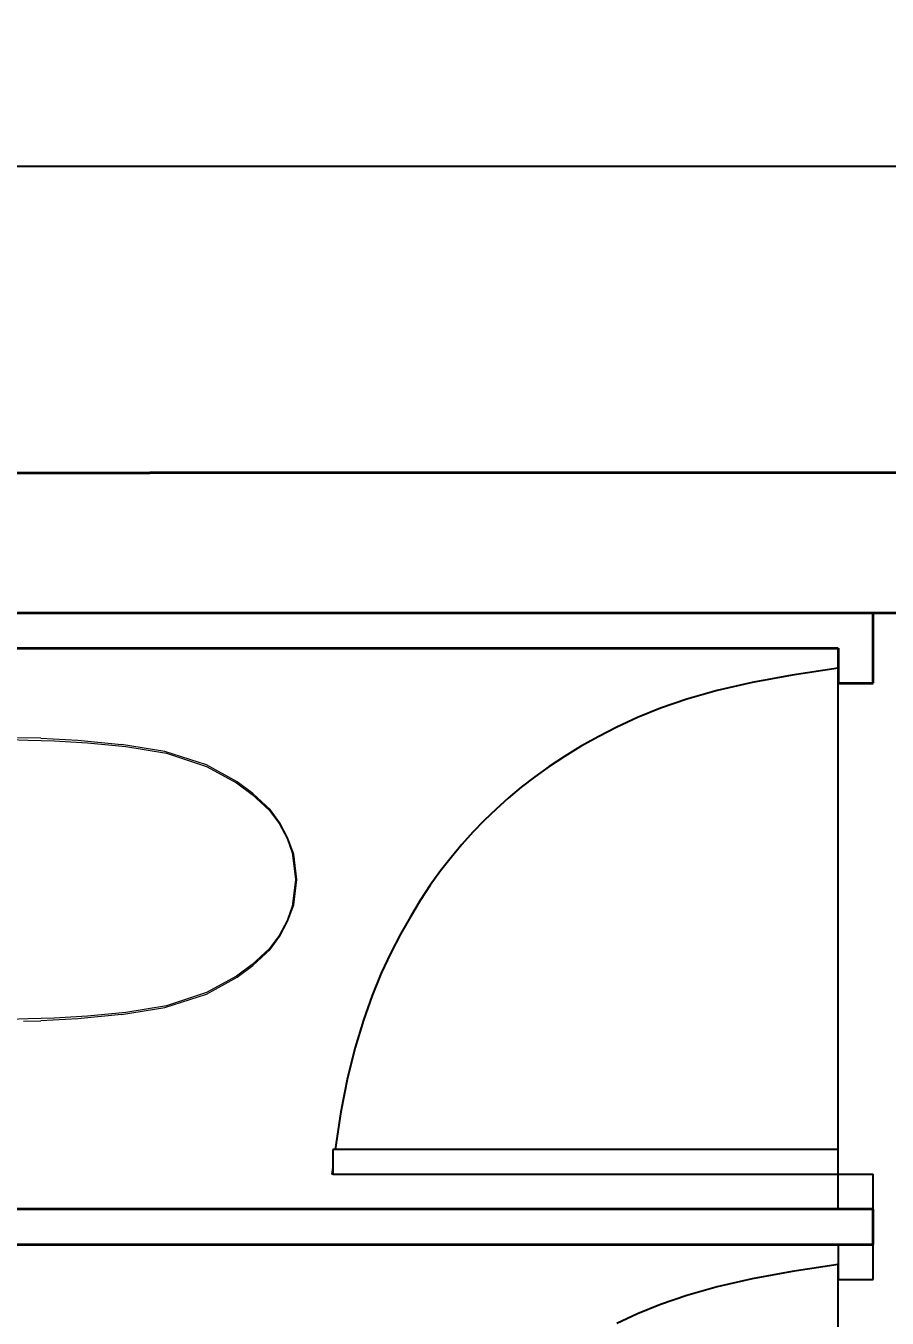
# Model space of a CAD drawing. Header units: millimetres. Extents: x 6923 to 14208, y 3430 to 4414.
# Drawn here: x 13077.8 to 13133.1, y 4245.1 to 4328 of the extents above; entities that cross this region are included whole.
import ezdxf

# ---------------------------------------------------------------- set-up
doc = ezdxf.new("R2010")
doc.units = ezdxf.units.MM
doc.layers.get('Defpoints').update_dxf_attribs({"color": 250})
for name, color, linetype, lineweight in [('dimension', 6, 'Continuous', 15), ('door', 104, 'Continuous', 25), ('Furniture', 252, 'Continuous', 0), ('wall', 160, 'Continuous', 35)]:
    doc.layers.add(name, color=color, linetype=linetype, lineweight=lineweight)
doc.layers.add('SectionCutEdges', color=7, linetype='Continuous')
doc.styles.get("Standard").update_dxf_attribs({"font": 'arial.ttf'})
doc.dimstyles.new('1 to 8', dxfattribs={"dimscale": 96, "dimtxt": 0.09375, "dimasz": 0.09375, "dimexe": 0.09375, "dimexo": 0.09375, "dimgap": 0.015625, "dimtad": 0, "dimtih": 1, "dimtoh": 1, "dimdec": 0, "dimrnd": 0.09375, "dimzin": 3, "dimdsep": 46, "dimlunit": 4, "dimtxsty": 'Standard', "dimcen": 0.09375, "dimadec": 0, "dimazin": 0, "dimtfac": 1, "dimtdec": 0, "dimtofl": 0, "dimtmove": 0, "dimatfit": 3, "dimfxl": 0.09375, "dimfxlon": 1, "dimtolj": 1, "dimtzin": 0, "dimarcsym": 0})

# ---------------------------------------------------------------- blocks, each defined once
blk = doc.blocks.new('*D85')
at = {"layer": 'Defpoints', "color": 0, "transparency": 16777216}
for p in [(13244.803, 4319.027), (13244.803, 4290.328), (13064.641, 4288.076)]:
    blk.add_point(p, dxfattribs=at)
at = {"layer": 'dimension', "color": 0, "lineweight": -2, "transparency": 16777216}
for p, q in [((13064.641, 4310.027), (13064.641, 4328.027)), ((13244.803, 4310.027), (13244.803, 4328.027)), ((13073.641, 4319.027), (13138.187, 4319.027)), ((13235.803, 4319.027), (13171.257, 4319.027))]:
    blk.add_line(p, q, dxfattribs=at)
at = {"layer": 'dimension', "color": 0, "transparency": 16777216}
for points in [[(13073.641, 4320.527), (13073.641, 4317.527), (13064.641, 4319.027)], [(13235.803, 4320.527), (13235.803, 4317.527), (13244.803, 4319.027)]]:
    blk.add_solid(points, dxfattribs=at)
at = {"layer": 'dimension', "color": 0, "transparency": 16777216, "insert": (13154.722, 4319.027), "char_height": 9, "attachment_point": 5}
blk.add_mtext('\\A1;15\'-0"', dxfattribs=at)

msp = doc.modelspace()

# ---------------------------------------------------------------- linework, layer by layer
at = {"layer": 'door'}
for p, q in [((13129.95, 4254.295), (13129.95, 4286.782)), ((13097.52, 4255.872), (13097.52, 4254.295)), ((13129.95, 4255.872), (13097.52, 4255.872)), ((13097.52, 4254.733), (13097.463, 4254.295)), ((13097.52, 4254.295), (13097.463, 4254.295)), ((13097.52, 4254.295), (13129.95, 4254.295)), ((13129.95, 4254.295), (13132.202, 4254.295)), ((13129.95, 4252.043), (13129.95, 4254.295)), ((13132.202, 4252.043), (13132.202, 4254.295)), ((13129.95, 4249.791), (13129.95, 4247.539)), ((13132.202, 4247.539), (13132.202, 4249.791)), ((13129.95, 4216.011), (13129.95, 4248.498)), ((13129.95, 4247.539), (13132.202, 4247.539))]:
    msp.add_line(p, q, dxfattribs=at)
for points in [[(13129.95, 4286.782), (13127, 4286.344), (13124.428, 4285.862), (13122.192, 4285.344), (13120.249, 4284.793), (13118.555, 4284.216), (13117.068, 4283.618), (13115.745, 4283.004), (13114.544, 4282.381), (13113.427, 4281.751), (13112.382, 4281.114), (13111.401, 4280.468), (13110.479, 4279.81), (13109.609, 4279.137), (13108.783, 4278.447), (13107.995, 4277.737), (13107.239, 4277.006), (13106.507, 4276.249), (13105.798, 4275.462), (13105.108, 4274.636), (13104.435, 4273.765), (13103.777, 4272.844), (13103.131, 4271.863), (13102.494, 4270.818), (13101.864, 4269.701), (13101.241, 4268.503), (13100.63, 4267.202), (13100.04, 4265.773), (13099.478, 4264.193), (13098.952, 4262.437), (13098.47, 4260.482), (13098.04, 4258.301), (13097.67, 4255.872)], [(13129.95, 4248.498), (13127, 4248.059), (13124.428, 4247.578), (13122.192, 4247.059), (13120.249, 4246.509), (13118.555, 4245.932), (13117.068, 4245.333), (13115.745, 4244.72)]]:
    msp.add_lwpolyline(points, dxfattribs=at)
at = {"layer": 'Furniture'}
for p, q in [((13078.779, 4282.282), (13077.278, 4282.316)), ((13078.779, 4282.282), (13081.147, 4282.154)), ((13076.749, 4282.202), (13077.97, 4282.159)), ((13077.97, 4282.159), (13079.635, 4282.118)), ((13079.635, 4282.118), (13081.779, 4282.001)), ((13081.147, 4282.154), (13083.947, 4281.878)), ((13081.779, 4282.001), (13084.234, 4281.748)), ((13086.744, 4281.437), (13083.947, 4281.878)), ((13084.234, 4281.748), (13086.834, 4281.321)), ((13089.418, 4280.58), (13086.744, 4281.437)), ((13086.834, 4281.321), (13089.413, 4280.48)), ((13089.413, 4280.48), (13091.337, 4279.417)), ((13091.379, 4279.492), (13089.418, 4280.58)), ((13091.337, 4279.417), (13092.351, 4278.673)), ((13092.384, 4278.748), (13091.379, 4279.492)), ((13092.351, 4278.673), (13093.44, 4277.661)), ((13093.492, 4277.706), (13092.384, 4278.748)), ((13093.44, 4277.661), (13094.073, 4276.806)), ((13094.119, 4276.857), (13093.492, 4277.706)), ((13094.073, 4276.806), (13094.577, 4275.856)), ((13094.639, 4275.876), (13094.119, 4276.857)), ((13094.577, 4275.856), (13094.909, 4274.922)), ((13094.973, 4274.945), (13094.639, 4275.876)), ((13094.909, 4274.922), (13095.113, 4273.217)), ((13094.973, 4274.945), (13094.987, 4274.841)), ((13094.987, 4274.841), (13095.197, 4273.217)), ((13095.113, 4273.217), (13094.909, 4271.513)), ((13095.197, 4273.217), (13094.987, 4271.594)), ((13094.909, 4271.513), (13094.577, 4270.579)), ((13094.639, 4270.559), (13094.973, 4271.49)), ((13094.987, 4271.594), (13094.973, 4271.49)), ((13094.577, 4270.579), (13094.073, 4269.629)), ((13094.119, 4269.578), (13094.639, 4270.559)), ((13094.073, 4269.629), (13093.44, 4268.774)), ((13093.492, 4268.729), (13094.119, 4269.578)), ((13093.44, 4268.774), (13092.351, 4267.762)), ((13092.384, 4267.687), (13093.492, 4268.729)), ((13092.351, 4267.762), (13091.337, 4267.018)), ((13091.379, 4266.943), (13092.384, 4267.687)), ((13091.337, 4267.018), (13089.413, 4265.955)), ((13089.418, 4265.855), (13091.379, 4266.943)), ((13086.744, 4264.998), (13089.418, 4265.855)), ((13089.413, 4265.955), (13086.834, 4265.114)), ((13083.947, 4264.557), (13086.744, 4264.998)), ((13086.834, 4265.114), (13084.234, 4264.687)), ((13077.97, 4264.276), (13076.749, 4264.233)), ((13077.655, 4264.128), (13078.779, 4264.153)), ((13079.635, 4264.317), (13077.97, 4264.276)), ((13081.147, 4264.281), (13078.779, 4264.153)), ((13081.779, 4264.434), (13079.635, 4264.317)), ((13083.947, 4264.557), (13081.147, 4264.281)), ((13084.234, 4264.687), (13081.779, 4264.434))]:
    msp.add_line(p, q, dxfattribs=at)
at = {"layer": 'SectionCutEdges'}
msp.add_line((13129.95, 4254.295), (13129.95, 4255.872), dxfattribs=at)
at = {"layer": 'wall'}
for p, q in [((13075.706, 4299.328), (13085.771, 4299.328)), ((13075.706, 4299.328), (13085.771, 4299.328)), ((13132.202, 4290.328), (13064.641, 4290.328)), ((13132.202, 4285.824), (13132.202, 4290.328)), ((13064.641, 4288.076), (13129.95, 4288.076)), ((13129.95, 4288.076), (13129.95, 4285.824)), ((13129.95, 4285.824), (13132.202, 4285.824)), ((13078.547, 4252.043), (13064.641, 4252.043)), ((13078.634, 4252.043), (13078.547, 4252.043)), ((13078.882, 4252.043), (13078.634, 4252.043)), ((13079.253, 4252.043), (13078.882, 4252.043)), ((13079.691, 4252.043), (13079.253, 4252.043)), ((13080.129, 4252.043), (13079.691, 4252.043)), ((13080.5, 4252.043), (13080.129, 4252.043)), ((13080.748, 4252.043), (13080.5, 4252.043)), ((13080.835, 4252.043), (13080.748, 4252.043)), ((13086.555, 4252.043), (13080.835, 4252.043)), ((13086.642, 4252.043), (13086.555, 4252.043)), ((13086.89, 4252.043), (13086.642, 4252.043)), ((13087.262, 4252.043), (13086.89, 4252.043)), ((13087.699, 4252.043), (13087.262, 4252.043)), ((13088.137, 4252.043), (13087.699, 4252.043)), ((13088.508, 4252.043), (13088.137, 4252.043)), ((13088.756, 4252.043), (13088.508, 4252.043)), ((13088.843, 4252.043), (13088.756, 4252.043)), ((13129.95, 4252.043), (13088.843, 4252.043)), ((13132.202, 4252.043), (13129.95, 4252.043)), ((13132.202, 4249.791), (13132.202, 4252.043)), ((13064.641, 4249.791), (13129.95, 4249.791)), ((13129.95, 4249.791), (13132.202, 4249.791))]:
    msp.add_line(p, q, dxfattribs=at)
for points in [[(14056.58, 3669.407), (14056.58, 4299.328), (13085.771, 4299.328)], [(13484.803, 4290.328), (13085.771, 4290.328)], [(14047.58, 4007.328), (14047.58, 4290.328), (13085.771, 4290.328)]]:
    msp.add_lwpolyline(points, dxfattribs=at)

# ---------------------------------------------------------------- dimensions: what is measured, and where the dimension line sits
at = {"layer": 'dimension', "color": 219, "true_color": 0x642165}
dim = msp.add_linear_dim(base=(13244.803, 4319.027), p1=(13064.641, 4288.076), p2=(13244.803, 4290.328), dimstyle='1 to 8', dxfattribs=at)
dim.commit()
dim.dimension.update_dxf_attribs({"geometry": '*D85', "text_midpoint": (13154.722, 4319.027)})

doc.saveas('drawing.dxf')
